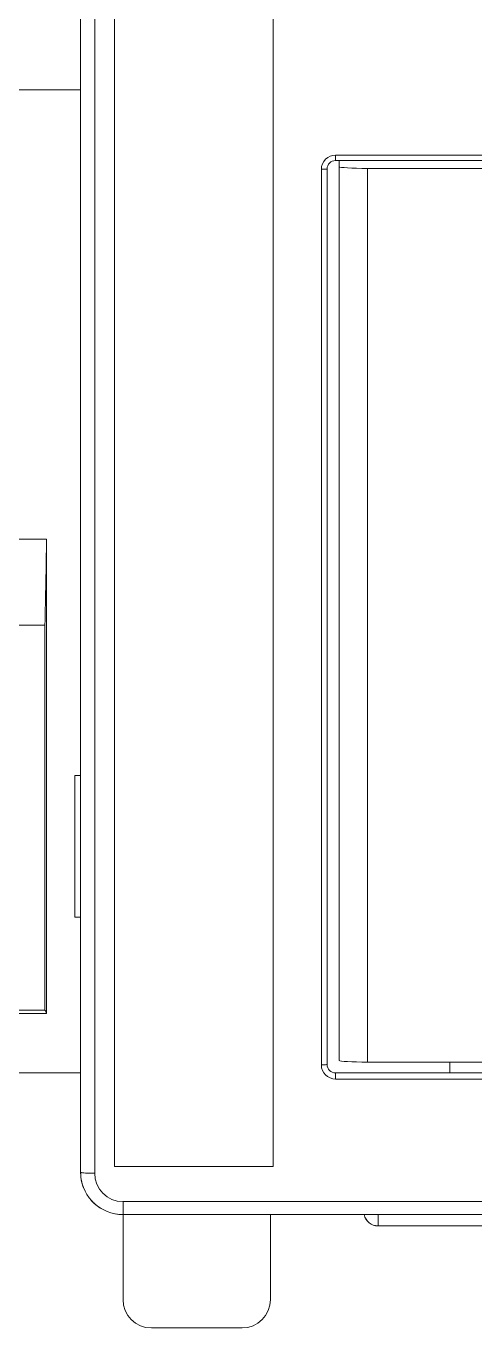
# Model space of a CAD drawing. Header units: millimetres. Extents: x 42151 to 59780, y 37376 to 44547.
# Drawn here: x 47982.53 to 47998.37, y 43438.25 to 43484.19 of the extents above; entities that cross this region are included whole.
import ezdxf

# ---------------------------------------------------------------- set-up
doc = ezdxf.new("R2010")
doc.units = ezdxf.units.MM
doc.set_wipeout_variables(frame=1)
doc.layers.add('000-PI-Oprema', color=30, linetype='Continuous', lineweight=5)
doc.layers.add('SI-ORMAR-Oprema', color=30, linetype='Continuous', lineweight=5)

# ---------------------------------------------------------------- blocks, each defined once
blk = doc.blocks.new('6EP1336-3BA10_SITOP PSU8200 20 A')
blk.add_wipeout([(0, 125), (90, 125), (90, 0), (77.6, 0), (77.6, -5.35), (28.27, -5.35), (28.27, -8.9), (12.24, -8.9), (12.24, 0), (2.933, 0), (0, 0)])
at = {"layer": '000-PI-Oprema'}
for p, q in [((90, 121.75), (90, 34.7)), ((90, 34.7), (0, 34.7)), ((90, 34.7), (90, 0)), ((87.005, 18.839), (88.805, 18.839)), ((88.746, 15.8), (1.254, 15.8)), ((88.746, 2.217), (88.746, 15.8)), ((86.943, 2.217), (88.746, 2.217)), ((88.8, 2.103), (86.943, 2.103)), ((90, 0), (86.1, 0)), ((86.943, 0), (90, 0)), ((90, 0), (90, 0)), ((90, 0), (48, 0)), ((86.1, 0), (90, 0)), ((90, 0), (90, 0))]:
    blk.add_line(p, q, dxfattribs=at)
for points in [[(88.805, 18.839), (88.785, 17.826), (88.765, 16.813), (88.746, 15.8)], [(88.8, 2.103), (88.782, 2.141), (88.764, 2.179), (88.746, 2.217)]]:
    blk.add_open_spline(points, degree=3, dxfattribs=at)
blk.add_open_spline([(88.8, 2.103), (88.8, 2.428), (88.8, 2.755), (88.8, 3.413), (88.801, 4.403), (88.801, 5.406), (88.802, 7.429), (88.802, 8.801), (88.803, 12.985), (88.804, 15.866), (88.805, 18.839)], degree=3, knots=[0, 0, 0, 0, 0.0625, 0.0625, 0.125, 0.25, 0.25, 0.5, 0.5, 1, 1, 1, 1], dxfattribs=at)
blk = doc.blocks.new('sie_red1200')
at = {"layer": 'SI-ORMAR-Oprema'}
for p, q in [((79782.809, 29280.566), (79782.807, 29280.563)), ((79782.807, 29280.563), (79782.808, 29280.563)), ((79782.808, 29280.563), (79788.309, 29280.563)), ((79788.314, 29280.566), (79782.809, 29280.566)), ((79778.009, 29276.963), (79774.809, 29276.963))]:
    blk.add_line(p, q, dxfattribs=at)
for centre, start, end in [((79774.809, 29277.963), 180, 270), ((79778.009, 29277.963), 270, 0)]:
    blk.add_arc(centre, 1, start, end, dxfattribs=at)
blk.add_wipeout([(79772.309, 29415.963), (79772.309, 29280.971), (79817.309, 29280.971), (79817.301, 29415.963)]).dxf.layer = 'SI-ORMAR-Oprema'
for p, q in [((79772.309, 29282.463), (79772.309, 29414.463)), ((79772.809, 29414.504), (79772.809, 29282.422)), ((79773.509, 29282.663), (79773.509, 29387.879)), ((79779.109, 29387.879), (79779.109, 29282.663)), ((79781.309, 29318.355), (79809.909, 29318.355)), ((79781.309, 29318.163), (79781.309, 29318.355)), ((79780.809, 29286.247), (79780.809, 29317.855)), ((79781.009, 29317.863), (79781.009, 29286.263)), ((79809.909, 29318.163), (79781.309, 29318.163)), ((79781.441, 29317.946), (79781.441, 29318.163)), ((79781.441, 29317.946), (79781.441, 29318.163)), ((79781.441, 29286.405), (79781.441, 29317.946)), ((79781.441, 29286.405), (79781.441, 29317.946)), ((79809.641, 29317.885), (79782.441, 29317.885)), ((79782.441, 29286.344), (79782.441, 29317.885)), ((79809.641, 29317.885), (79782.441, 29317.885)), ((79782.441, 29286.344), (79782.441, 29317.885)), ((79773.509, 29282.679), (79773.509, 29304.295)), ((79779.109, 29282.679), (79779.109, 29304.295)), ((79772.109, 29296.463), (79772.309, 29296.463)), ((79772.109, 29291.463), (79772.109, 29296.463)), ((79772.109, 29291.463), (79772.309, 29291.463)), ((79809.641, 29286.344), (79782.441, 29286.344)), ((79809.641, 29286.344), (79782.441, 29286.344)), ((79785.341, 29285.963), (79785.341, 29286.344)), ((79781.309, 29285.963), (79809.909, 29285.963)), ((79781.309, 29285.747), (79781.309, 29285.963)), ((79809.909, 29285.747), (79781.309, 29285.747)), ((79779.109, 29282.663), (79773.509, 29282.663)), ((79773.809, 29281.421), (79815.809, 29281.421)), ((79773.809, 29281.421), (79773.809, 29280.963)), ((79773.66, 29280.97), (79773.809, 29280.971)), ((79773.809, 29277.963), (79773.809, 29280.963)), ((79815.809, 29280.963), (79773.809, 29280.963)), ((79779.009, 29280.963), (79779.009, 29277.963)), ((79782.809, 29280.964), (79782.809, 29280.566))]:
    blk.add_line(p, q, dxfattribs=at)
for centre, radius, start, end in [((79781.309, 29317.855), 0.5, 90.0069, 180.0074), ((79781.309, 29317.863), 0.3, 90, 180), ((79781.309, 29286.247), 0.5, 179.9931, 269.9926), ((79781.309, 29286.263), 0.3, 180, 270), ((79773.809, 29282.463), 1.5, 180, 264.3798), ((79773.744, 29282.433), 1.427, 179.0965, 205.8733), ((79773.809, 29282.421), 1, 179.9827, 269.9815), ((79773.809, 29282.463), 1.5, 219.9848, 239.341), ((79773.809, 29282.463), 1.5, 260.2741, 270), ((79782.808, 29281.063), 0.5, 191.6692, 269.8997), ((79782.81, 29281.067), 0.501, 192.2154, 269.8338)]:
    blk.add_arc(centre, radius, start, end, dxfattribs=at)
for centre, major_axis, ratio, start_param, end_param in [((79780.809, 29317.863), (-0.2, 0), 0.03826, 1.570796, 3.141593), ((79782.441, 29317.946), (1, 0), 0.061048, 3.141593, 4.712389), ((79782.441, 29317.946), (1, 0), 0.061048, 3.141593, 4.712389), ((79780.809, 29286.263), (-0.2, 0), 0.077769, 1.570796, 3.141593), ((79782.441, 29286.405), (1, 0), 0.061048, 3.141593, 4.712389), ((79782.441, 29286.405), (1, 0), 0.061048, 3.141593, 4.712389), ((79772.809, 29282.463), (0.5, 0), 0.082552, 3.141593, 3.324385), ((79772.809, 29282.463), (0.5, 0), 0.082552, 3.324385, 4.712389)]:
    blk.add_ellipse(centre, major_axis=major_axis, ratio=ratio, start_param=start_param, end_param=end_param, dxfattribs=at)

msp = doc.modelspace()

# ---------------------------------------------------------------- block references
at = {"layer": '000-PI-Oprema', "ltscale": 0.25}
msp.add_blockref('6EP1336-3BA10_SITOP PSU8200 20 A', (47894.45, 43447.247), dxfattribs=at)

# ---------------------------------------------------------------- next in the draw order: block references
at = {"layer": '000-PI-Oprema'}
msp.add_blockref('sie_red1200', (-31787.858, 14161.284), dxfattribs=at)

doc.saveas('drawing.dxf')
